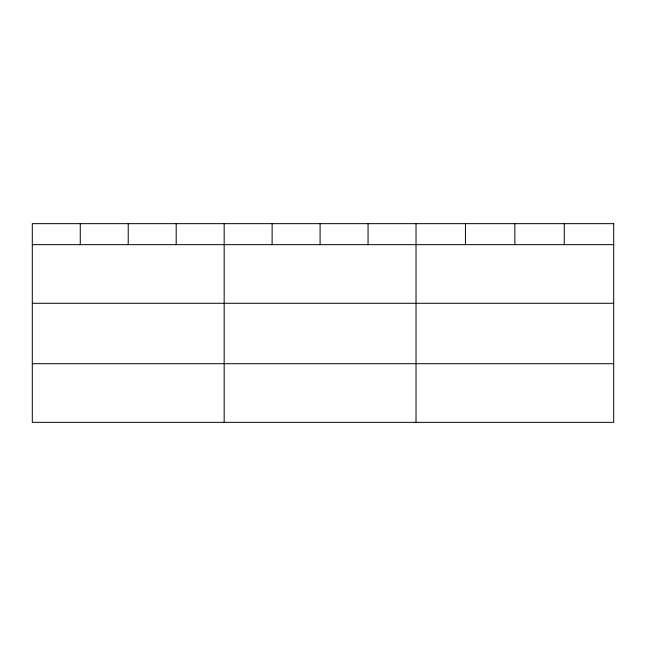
<?xml version="1.0" encoding="UTF-8"?>
<svg xmlns="http://www.w3.org/2000/svg" width="646" height="646" viewBox="0 0 646 646"><rect width="100%" height="100%" fill="white"/><g stroke="black" fill="none" stroke-linecap="round" stroke-linejoin="round"><path stroke-width="0.97" d="M32.3 244.656L613.7 244.656M32.3 303.289L613.7 303.289M32.3 363.698L613.7 363.698M564.281 223.661L564.281 244.656M514.862 223.661L514.862 244.656M465.443 223.661L465.443 244.656M416.024 223.661L416.024 422.339M368.058 223.661L368.058 244.656M320.093 223.661L320.093 244.656M272.127 223.661L272.127 244.656M224.162 223.661L224.162 422.339M176.196 223.661L176.196 244.656M128.231 223.661L128.231 244.656M80.266 223.661L80.266 244.656M613.7 223.661L32.3 223.661L32.3 422.339L613.7 422.339L613.7 223.661"/></g></svg>
